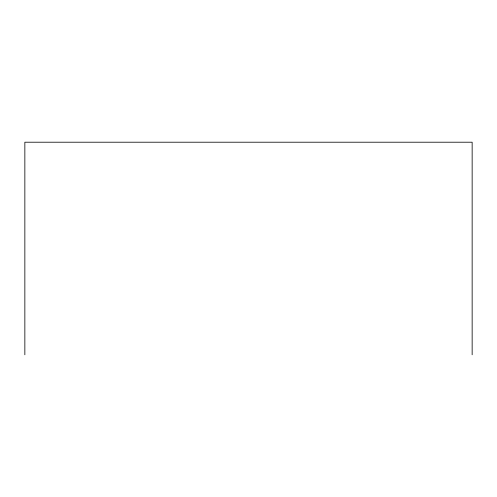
<?xml version="1.0" encoding="UTF-8"?>
<svg xmlns="http://www.w3.org/2000/svg" width="497" height="497" viewBox="0 0 497 497"><rect width="100%" height="100%" fill="white"/><g stroke="black" fill="none" stroke-linecap="round" stroke-linejoin="round"><path stroke-width="0.75" d="M472.15 354.79L472.15 142.21L24.85 142.21L24.85 354.79"/></g></svg>
